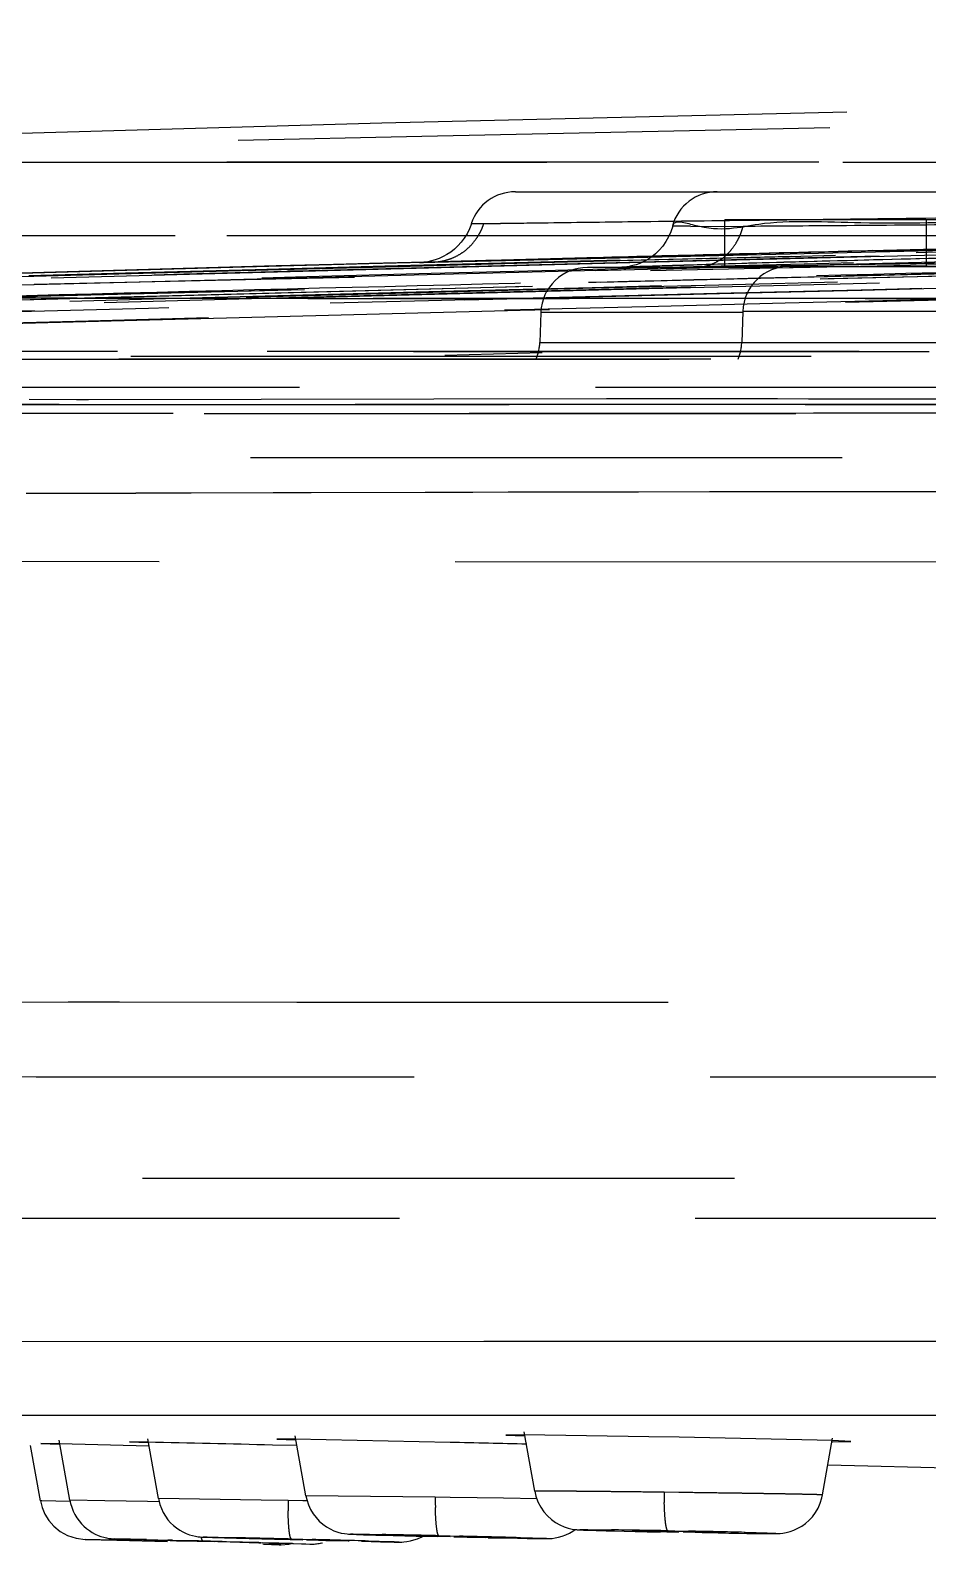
# Model space of a CAD drawing. Header units: millimetres. Extents: x 1236 to 1656, y -100 to 494.
# Drawn here: x 1476.507 to 1478.433, y 344.928 to 348.176 of the extents above; entities that cross this region are included whole.
import ezdxf

# ---------------------------------------------------------------- set-up
doc = ezdxf.new("R2010")
doc.units = ezdxf.units.MM
doc.header["$LTSCALE"] = 0.1
doc.linetypes.add('HIDDENX2', pattern=[19.05, 12.7, -6.35])
doc.layers.add('HIDDEN', color=8, linetype='HIDDENX2')

msp = doc.modelspace()

# ---------------------------------------------------------------- linework, layer by layer
at = {"layer": 'HIDDEN'}
for p, q in [((1477.5484, 347.8297), (1481.1853, 347.8297)), ((1480.0971, 347.791), (1477.4547, 347.7609)), ((1480.7363, 347.7697), (1477.9975, 347.7697)), ((1477.9975, 347.6697), (1477.9975, 347.7697)), ((1478.4308, 347.6697), (1478.4308, 347.7697)), ((1477.3438, 347.6778), (1480.1933, 347.7452)), ((1477.4534, 347.7609), (1477.4807, 347.7614)), ((1477.4547, 347.7609), (1477.4534, 347.7609)), ((1477.907, 347.756), (1477.8852, 347.7556)), ((1477.9245, 347.7556), (1477.907, 347.7556)), ((1477.9251, 347.7555), (1478.037, 347.756)), ((1477.0353, 347.6706), (1474.8679, 347.6089)), ((1477.3709, 347.6788), (1477.3412, 347.6779)), ((1478.1156, 347.6673), (1477.703, 347.6673)), ((1477.7835, 347.668), (1477.7848, 347.668)), ((1477.7848, 347.668), (1477.7867, 347.6682)), ((1477.7867, 347.6682), (1477.7907, 347.6684)), ((1477.7907, 347.6684), (1477.7959, 347.6686)), ((1477.7959, 347.6686), (1477.8023, 347.6689)), ((1477.8023, 347.6689), (1477.81, 347.6693)), ((1477.9361, 347.6677), (1477.8031, 347.6664)), ((1477.81, 347.6693), (1477.8189, 347.6696)), ((1477.8189, 347.6696), (1477.8292, 347.67)), ((1477.8292, 347.67), (1477.8451, 347.6706)), ((1477.8451, 347.6706), (1477.8637, 347.6712)), ((1477.8637, 347.6712), (1477.8853, 347.672)), ((1477.8776, 347.667), (1477.9048, 347.6673)), ((1477.8853, 347.672), (1477.9102, 347.6728)), ((1477.9048, 347.6673), (1477.9359, 347.6677)), ((1477.9102, 347.6728), (1477.9384, 347.6736)), ((1477.9384, 347.6736), (1477.9703, 347.6746)), ((1477.9703, 347.6746), (1478.0058, 347.6756)), ((1478.0058, 347.6756), (1478.0453, 347.6768)), ((1478.0453, 347.6768), (1478.0665, 347.6774)), ((1478.1242, 347.679), (1478.1752, 347.6804)), ((1478.1364, 347.6697), (1481.0307, 347.6697)), ((1478.1752, 347.6804), (1478.2164, 347.6815)), ((1478.2164, 347.6815), (1478.2603, 347.6826)), ((1478.2603, 347.6826), (1478.3068, 347.6838)), ((1478.3068, 347.6838), (1478.356, 347.6851)), ((1478.356, 347.6851), (1478.4079, 347.6864)), ((1478.4079, 347.6864), (1478.444, 347.6873)), ((1477.8027, 347.6664), (1477.8168, 347.6665)), ((1477.8168, 347.6665), (1477.8338, 347.6666)), ((1477.8338, 347.6666), (1477.854, 347.6668)), ((1477.854, 347.6668), (1477.8776, 347.667)), ((1476.5153, 347.6304), (1475.5374, 347.605)), ((1475.5376, 347.605), (1476.5155, 347.6305)), ((1477.6031, 347.5708), (1477.6008, 347.5062)), ((1478.0364, 347.5708), (1477.6031, 347.5708)), ((1478.0365, 347.5732), (1478.0341, 347.5062)), ((1481.1306, 347.5732), (1478.0365, 347.5732)), ((1477.6008, 347.5062), (1480.4274, 347.5062)), ((1474.818, 347.4773), (1489.0818, 347.4773)), ((1474.8251, 347.4772), (1492.3882, 347.4772)), ((1475.0081, 347.4772), (1491.3229, 347.4772)), ((1477.6061, 347.4844), (1477.3972, 347.4788)), ((1474.5826, 347.4708), (1476.6082, 347.4708)), ((1512.2577, 347.4708), (1474.6207, 347.4708)), ((1476.6082, 347.4708), (1505.5604, 347.4708)), ((1492.325, 347.4097), (1474.8136, 347.4097)), ((1476.5049, 347.3846), (1476.6063, 347.3843)), ((1476.6063, 347.3843), (1476.6128, 347.3843)), ((1476.6128, 347.3843), (1476.6322, 347.3842)), ((1476.6322, 347.3842), (1477.7441, 347.3865)), ((1477.7441, 347.3865), (1477.8434, 347.3864)), ((1477.8434, 347.3864), (1477.8725, 347.3864)), ((1477.8725, 347.3864), (1477.9293, 347.3863)), ((1477.9293, 347.3863), (1478.0407, 347.3862)), ((1478.0407, 347.3862), (1478.1106, 347.3861)), ((1478.1106, 347.3861), (1478.1773, 347.3859)), ((1474.9752, 347.3544), (1484.434, 347.3544)), ((1478.4747, 347.3734), (1475.4113, 347.3734)), ((1476.265, 347.3734), (1480.2381, 347.3734)), ((1475.0748, 347.2597), (1484.4411, 347.2597)), ((1476.7429, 347.1833), (1476.7337, 347.1833)), ((1476.814, 347.1833), (1476.7429, 347.1833)), ((1476.8528, 347.1834), (1476.814, 347.1833)), ((1477.0289, 347.1837), (1476.8528, 347.1834)), ((1477.11, 347.1839), (1477.0289, 347.1837)), ((1477.3548, 347.1846), (1477.11, 347.1839)), ((1477.3861, 347.1847), (1477.3548, 347.1846)), ((1477.4571, 347.1849), (1477.3861, 347.1847)), ((1477.5329, 347.1851), (1477.4571, 347.1849)), ((1477.8125, 347.1856), (1477.5329, 347.1851)), ((1477.9646, 347.1858), (1477.8125, 347.1856)), ((1477.9811, 347.1858), (1477.9646, 347.1858)), ((1478.2529, 347.1861), (1477.9811, 347.1858)), ((1478.3215, 347.1861), (1478.2529, 347.1861)), ((1478.5511, 347.1862), (1478.3215, 347.1861)), ((1478.6893, 347.0356), (1474.3226, 347.0373)), ((1476.5885, 346.0914), (1475.9832, 346.0912)), ((1476.6386, 346.0914), (1476.5885, 346.0914)), ((1476.699, 346.0914), (1476.6386, 346.0914)), ((1477.0796, 346.0913), (1476.699, 346.0914)), ((1477.1219, 346.0913), (1477.0796, 346.0913)), ((1477.2031, 346.0913), (1477.1219, 346.0913)), ((1491.2116, 346.0913), (1477.2031, 346.0913)), ((1479.9233, 345.7137), (1474.3325, 345.7137)), ((1474.1245, 345.6287), (1512.7541, 345.6287)), ((1477.4804, 345.364), (1474.8573, 345.3624)), ((1477.5202, 345.364), (1477.4804, 345.364)), ((1477.7955, 345.364), (1477.5202, 345.364)), ((1477.8902, 345.364), (1477.7955, 345.364)), ((1477.899, 345.364), (1477.8902, 345.364)), ((1477.995, 345.364), (1477.899, 345.364)), ((1478.2607, 345.364), (1477.995, 345.364)), ((1478.3017, 345.364), (1478.2607, 345.364)), ((1479.0656, 345.364), (1478.3017, 345.364)), ((1476.4019, 345.2058), (1476.6139, 345.2059)), ((1476.6139, 345.2059), (1476.8539, 345.206)), ((1476.8539, 345.206), (1477.034, 345.206)), ((1477.034, 345.206), (1477.091, 345.206)), ((1477.091, 345.206), (1477.1136, 345.2061)), ((1477.1136, 345.2061), (1477.3814, 345.2061)), ((1477.3814, 345.2061), (1477.4074, 345.2061)), ((1477.4074, 345.2061), (1477.6639, 345.2061)), ((1477.6639, 345.2061), (1477.7747, 345.2061)), ((1477.7747, 345.2061), (1477.8979, 345.2061)), ((1477.8979, 345.2061), (1477.9695, 345.2061)), ((1477.9695, 345.2061), (1478.2677, 345.2061)), ((1478.2677, 345.2061), (1478.2899, 345.2061)), ((1478.2899, 345.2061), (1479.1096, 345.2061)), ((1477.5898, 345.0428), (1477.5674, 345.1702)), ((1476.529, 345.0222), (1476.5081, 345.1412)), ((1476.5699, 345.1443), (1476.5303, 345.1451)), ((1476.5303, 345.1451), (1476.5701, 345.1438)), ((1476.5924, 345.0234), (1476.5697, 345.1521)), ((1476.7621, 345.1395), (1476.5699, 345.1443)), ((1476.7597, 345.1481), (1476.7202, 345.1486)), ((1476.7202, 345.1486), (1476.7601, 345.1471)), ((1476.7823, 345.0271), (1476.7596, 345.1555)), ((1477.0796, 345.1407), (1477.0271, 345.1419)), ((1477.076, 345.1543), (1477.0366, 345.1544)), ((1477.0366, 345.1544), (1477.0767, 345.1528)), ((1477.0985, 345.0334), (1477.076, 345.1614)), ((1477.4082, 345.1477), (1477.076, 345.1543)), ((1477.5674, 345.1636), (1477.528, 345.1633)), ((1477.528, 345.1633), (1477.5683, 345.1615)), ((1477.835, 345.1599), (1477.5674, 345.1636)), ((1477.8995, 345.1588), (1477.835, 345.1599)), ((1478.2287, 345.1514), (1477.8995, 345.1588)), ((1478.2075, 345.0351), (1478.2289, 345.1565)), ((1478.2683, 345.1495), (1478.2287, 345.1514)), ((1478.2287, 345.1491), (1478.2683, 345.1495)), ((1478.2189, 345.0996), (1479.1741, 345.0765)), ((1477.8993, 345.0403), (1477.8676, 345.0407)), ((1476.5324, 345.0222), (1476.5291, 345.0222)), ((1476.592, 345.021), (1476.5324, 345.0222)), ((1476.6675, 345.0223), (1476.5924, 345.0234)), ((1476.7589, 345.0207), (1476.6675, 345.0223)), ((1476.7835, 345.0203), (1476.7589, 345.0207)), ((1477.003, 345.0239), (1476.7823, 345.0271)), ((1477.0605, 345.023), (1477.003, 345.0239)), ((1477.092, 345.0225), (1477.0605, 345.023)), ((1477.1014, 345.0223), (1477.092, 345.0225)), ((1477.3766, 345.0301), (1477.0986, 345.0334)), ((1477.4082, 345.0297), (1477.3766, 345.0301)), ((1477.4665, 345.0287), (1477.4082, 345.0297)), ((1477.5227, 345.0278), (1477.4665, 345.0287)), ((1477.5952, 345.0266), (1477.5227, 345.0278)), ((1476.5714, 344.9568), (1476.5873, 344.948)), ((1476.5873, 344.948), (1476.6055, 344.942)), ((1476.6055, 344.942), (1476.6248, 344.9396)), ((1476.6249, 344.9396), (1476.6933, 344.9378)), ((1476.6901, 344.9378), (1476.6249, 344.9396)), ((1476.7565, 344.9393), (1476.6883, 344.9408)), ((1476.6888, 344.9408), (1476.692, 344.9406)), ((1476.692, 344.9406), (1476.722, 344.9397)), ((1476.722, 344.9397), (1476.7372, 344.9393)), ((1476.7372, 344.9393), (1476.7506, 344.9389)), ((1476.7565, 344.9393), (1476.8781, 344.9361)), ((1476.8854, 344.9441), (1476.8985, 344.9437)), ((1476.8985, 344.9437), (1476.9497, 344.9422)), ((1476.9497, 344.9422), (1477.0313, 344.94)), ((1476.9943, 344.9417), (1476.992, 344.9417)), ((1476.992, 344.9417), (1477.0657, 344.9395)), ((1477.058, 344.9403), (1476.9943, 344.9417)), ((1477.0313, 344.94), (1477.0648, 344.9392)), ((1477.084, 344.9397), (1477.058, 344.9403)), ((1477.0657, 344.9395), (1477.092, 344.9389)), ((1477.0681, 344.9404), (1477.1123, 344.9393)), ((1477.092, 344.9395), (1477.084, 344.9397)), ((1477.1093, 344.939), (1477.092, 344.9395)), ((1477.1997, 344.9505), (1477.2077, 344.9502)), ((1477.2077, 344.9502), (1477.2224, 344.9497)), ((1477.2224, 344.9497), (1477.2486, 344.949)), ((1477.2486, 344.949), (1477.2861, 344.948)), ((1477.2861, 344.948), (1477.3353, 344.9468)), ((1477.3104, 344.9483), (1477.3082, 344.9483)), ((1477.3082, 344.9483), (1477.3819, 344.9462)), ((1477.3739, 344.9472), (1477.3104, 344.9483)), ((1477.3353, 344.9468), (1477.3815, 344.9457)), ((1477.3998, 344.9467), (1477.3739, 344.9472)), ((1477.3819, 344.9462), (1477.4082, 344.9456)), ((1477.3844, 344.9475), (1477.4287, 344.9465)), ((1477.4081, 344.9465), (1477.3998, 344.9467)), ((1477.426, 344.9461), (1477.4081, 344.9465)), ((1477.4165, 344.9454), (1477.4424, 344.9449)), ((1477.5082, 344.9438), (1477.426, 344.9461)), ((1477.4835, 344.9441), (1477.5059, 344.9438)), ((1477.4898, 344.9433), (1477.5194, 344.9428)), ((1477.5059, 344.9438), (1477.5082, 344.9438)), ((1477.5194, 344.9428), (1477.5531, 344.9421)), ((1477.5531, 344.9421), (1477.5737, 344.9418)), ((1477.5737, 344.9418), (1477.59, 344.9415)), ((1477.59, 344.9415), (1477.6023, 344.9414)), ((1477.6023, 344.9414), (1477.6085, 344.9413)), ((1477.6085, 344.9413), (1477.6133, 344.9413)), ((1477.7018, 344.9594), (1477.711, 344.9591)), ((1477.711, 344.9591), (1477.7221, 344.9588)), ((1477.7221, 344.9588), (1477.7433, 344.9582)), ((1477.7433, 344.9582), (1477.761, 344.9578)), ((1477.761, 344.9578), (1477.7817, 344.9573)), ((1477.7817, 344.9573), (1477.8052, 344.9568)), ((1477.8015, 344.9582), (1477.7993, 344.9581)), ((1477.7993, 344.9581), (1477.8734, 344.9561)), ((1477.8648, 344.9575), (1477.8015, 344.9582)), ((1477.8052, 344.9568), (1477.8314, 344.9562)), ((1477.8314, 344.9562), (1477.8599, 344.9556)), ((1477.8906, 344.9571), (1477.8648, 344.9575)), ((1477.8734, 344.9561), (1477.8994, 344.9556)), ((1477.8759, 344.9581), (1477.9201, 344.9573)), ((1477.8993, 344.9569), (1477.8906, 344.9571)), ((1477.918, 344.9566), (1477.8993, 344.9569)), ((1477.9081, 344.9555), (1477.9339, 344.955)), ((1477.9993, 344.9544), (1477.918, 344.9566)), ((1477.9748, 344.9545), (1477.9971, 344.9543)), ((1477.9834, 344.9534), (1478.0061, 344.9531)), ((1477.9851, 344.9534), (1478.0073, 344.9531)), ((1477.9971, 344.9543), (1477.9993, 344.9544)), ((1478.0061, 344.9531), (1478.0267, 344.9528)), ((1478.0073, 344.9531), (1478.0275, 344.9528)), ((1478.0267, 344.9528), (1478.0448, 344.9525)), ((1478.0275, 344.9528), (1478.0455, 344.9525)), ((1478.0448, 344.9525), (1478.0605, 344.9524)), ((1478.0455, 344.9525), (1478.0674, 344.9523)), ((1478.0613, 344.9524), (1478.0746, 344.9522)), ((1478.0746, 344.9522), (1478.0857, 344.9522)), ((1478.0857, 344.9522), (1478.0947, 344.9521)), ((1478.0947, 344.9521), (1478.1016, 344.9521)), ((1476.7253, 344.9369), (1476.6901, 344.9378)), ((1476.6933, 344.9378), (1476.8021, 344.9348)), ((1476.7506, 344.9389), (1476.7606, 344.9386)), ((1476.7606, 344.9386), (1476.7713, 344.9383)), ((1476.7713, 344.9383), (1476.7828, 344.938)), ((1476.7828, 344.938), (1476.795, 344.9377)), ((1476.795, 344.9377), (1476.8079, 344.9373)), ((1476.8045, 344.9378), (1476.8022, 344.9378)), ((1476.8022, 344.9378), (1476.8758, 344.9357)), ((1476.8079, 344.9373), (1476.8215, 344.9369)), ((1476.8683, 344.9362), (1476.8129, 344.9376)), ((1476.8943, 344.9355), (1476.8683, 344.9362)), ((1476.8758, 344.9357), (1476.9022, 344.935)), ((1476.8781, 344.9361), (1476.9224, 344.9349)), ((1476.9021, 344.9353), (1476.8943, 344.9355)), ((1476.9191, 344.9349), (1476.9021, 344.9353)), ((1476.91, 344.9348), (1476.936, 344.9341)), ((1476.9285, 344.9346), (1476.9191, 344.9349)), ((1476.9224, 344.9349), (1477.0435, 344.9316)), ((1476.9979, 344.9327), (1476.9285, 344.9346)), ((1476.936, 344.9341), (1476.9773, 344.9331)), ((1476.9773, 344.9331), (1476.9915, 344.9327)), ((1477.0022, 344.9325), (1476.9979, 344.9327)), ((1476.9999, 344.9325), (1477.0022, 344.9325)), ((1477.0409, 344.9312), (1477.0052, 344.9321)), ((1477.0276, 344.9287), (1477.0065, 344.9293)), ((1477.0085, 344.9292), (1477.0416, 344.9283)), ((1477.023, 344.9316), (1477.0704, 344.9305)), ((1477.0408, 344.9284), (1477.0276, 344.9287)), ((1477.0454, 344.9282), (1477.0408, 344.9284)), ((1477.0698, 344.9305), (1477.0409, 344.9312)), ((1477.0416, 344.9283), (1477.0454, 344.9282)), ((1477.0435, 344.9316), (1477.0719, 344.9308)), ((1477.0698, 344.9305), (1477.1088, 344.9297)), ((1477.0704, 344.9305), (1477.0985, 344.9298)), ((1477.0985, 344.9298), (1477.1073, 344.9297)), ((1477.1001, 344.9387), (1477.126, 344.938)), ((1477.1073, 344.9297), (1477.1094, 344.9296)), ((1477.192, 344.9367), (1477.1093, 344.939)), ((1477.1672, 344.9371), (1477.1897, 344.9367)), ((1477.1897, 344.9367), (1477.192, 344.9367)), ((1477.2181, 344.9355), (1477.2587, 344.9346)), ((1477.26, 344.9346), (1477.231, 344.9352)), ((1477.2587, 344.9346), (1477.2736, 344.9343)), ((1477.2736, 344.9343), (1477.288, 344.934)), ((1477.288, 344.934), (1477.2953, 344.9339)), ((1477.2953, 344.9339), (1477.2988, 344.9339))]:
    msp.add_line(p, q, dxfattribs=at)
for points in [[(1489.3348, 348.1759), (1486.229, 348.1474), (1483.1606, 348.1037), (1480.1641, 348.0463), (1477.2615, 347.9767)], [(1477.2615, 347.9767), (1474.4416, 347.896), (1474.4396, 347.8959), (1474.4369, 347.8958), (1474.4336, 347.8956), (1474.4298, 347.8954), (1474.4256, 347.895), (1474.4213, 347.8945), (1474.4167, 347.8939), (1474.412, 347.8932), (1474.4071, 347.8924), (1474.4021, 347.8914), (1474.397, 347.8903)], [(1488.9905, 347.8735), (1486.6445, 347.852), (1484.296, 347.8214), (1481.9449, 347.7819), (1479.5913, 347.7332), (1477.2352, 347.6756), (1474.8767, 347.6089)], [(1489.018, 347.8736), (1486.6694, 347.8521), (1484.3178, 347.8216), (1481.9631, 347.782), (1479.6054, 347.7334), (1477.2447, 347.6756), (1474.881, 347.6088)], [(1489.3098, 347.8746), (1487.0823, 347.8542), (1484.7958, 347.8245), (1482.4505, 347.7852), (1480.0464, 347.7362), (1477.5834, 347.6771), (1475.0617, 347.6078)], [(1489.4711, 347.8751), (1487.3496, 347.8556), (1485.1238, 347.8268), (1482.7938, 347.7879), (1480.3597, 347.7385), (1477.8215, 347.6783), (1475.1791, 347.6071)], [(1490.4028, 347.8776), (1488.34, 347.8564), (1486.1683, 347.8237), (1483.8878, 347.7802), (1481.4985, 347.7273), (1479.0003, 347.667), (1476.3933, 347.602)], [(1489.8829, 347.8763), (1487.901, 347.8575), (1485.8207, 347.8296), (1483.642, 347.7925), (1481.3648, 347.7464), (1478.9893, 347.6921), (1476.5153, 347.6304)], [(1488.9846, 347.8735), (1486.4465, 347.8498), (1483.9825, 347.8169), (1481.5926, 347.7754), (1479.2769, 347.7264), (1477.0353, 347.6706)], [(1477.4539, 347.7608), (1477.4497, 347.7499), (1477.4446, 347.7397), (1477.4388, 347.7303), (1477.4323, 347.7217), (1477.4252, 347.7138), (1477.4177, 347.7067), (1477.4098, 347.7004), (1477.4016, 347.695), (1477.3932, 347.6905), (1477.3846, 347.6867), (1477.3762, 347.6836), (1477.3685, 347.6814), (1477.3606, 347.6797), (1477.3519, 347.6785), (1477.3427, 347.6778)], [(1477.8861, 347.7558), (1477.8821, 347.744), (1477.8771, 347.733), (1477.8712, 347.7227), (1477.8645, 347.7132), (1477.8571, 347.7046), (1477.8492, 347.6968), (1477.8409, 347.6902), (1477.8324, 347.6845), (1477.8239, 347.6799), (1477.8155, 347.6761), (1477.8077, 347.6733), (1477.8007, 347.6712), (1477.7949, 347.6698), (1477.7907, 347.669), (1477.7876, 347.6685), (1477.7856, 347.6682), (1477.7843, 347.6681), (1477.7835, 347.668), (1477.7831, 347.6679), (1477.783, 347.6679), (1477.7831, 347.6679), (1477.7835, 347.668)], [(1477.3723, 347.6788), (1477.4017, 347.6797), (1477.4414, 347.6808), (1477.4914, 347.6822), (1477.5512, 347.6838), (1477.6204, 347.6856), (1477.6986, 347.6877), (1477.7853, 347.69), (1477.8798, 347.6924), (1477.9813, 347.695), (1478.0889, 347.6977), (1478.2015, 347.7005), (1478.3178, 347.7034), (1478.4367, 347.7063)], [(1477.3427, 347.6778), (1477.3444, 347.6779), (1477.3472, 347.678), (1477.3511, 347.6782)], [(1477.3511, 347.6782), (1477.3634, 347.6786), (1477.3723, 347.6788)], [(1478.0665, 347.6774), (1478.1121, 347.6787), (1478.1242, 347.679)], [(1477.5899, 345.0429), (1477.5924, 345.0322), (1477.5969, 345.0199), (1477.6027, 345.0087), (1477.6096, 344.9986), (1477.6173, 344.9899), (1477.6256, 344.9824), (1477.6344, 344.976), (1477.6435, 344.9709), (1477.6528, 344.9667), (1477.6617, 344.9638), (1477.6699, 344.9619), (1477.6766, 344.9609), (1477.6807, 344.9604), (1477.6837, 344.9602), (1477.6862, 344.9601), (1477.6886, 344.9599), (1477.6913, 344.9598), (1477.6944, 344.9597), (1477.7018, 344.9594)], [(1476.5291, 345.0225), (1476.5326, 345.0082), (1476.5386, 344.994), (1476.547, 344.9804), (1476.558, 344.9678), (1476.5714, 344.9568)], [(1476.5924, 345.0234), (1476.5938, 345.0168), (1476.5963, 345.0084), (1476.5994, 345.0005), (1476.6031, 344.9929), (1476.6073, 344.9859), (1476.6121, 344.9793), (1476.6171, 344.9733), (1476.6226, 344.9678), (1476.6283, 344.9628), (1476.6343, 344.9584), (1476.6404, 344.9545), (1476.6465, 344.9512), (1476.6527, 344.9483), (1476.6589, 344.946), (1476.6649, 344.9442), (1476.6708, 344.9428), (1476.6762, 344.9419), (1476.6809, 344.9413), (1476.6844, 344.941), (1476.6861, 344.9409), (1476.6871, 344.9408), (1476.6888, 344.9408)], [(1476.7823, 345.0271), (1476.7829, 345.0244), (1476.7853, 345.0147), (1476.7887, 345.0056), (1476.7927, 344.9972), (1476.7975, 344.9892), (1476.8028, 344.9819), (1476.8086, 344.9753), (1476.8148, 344.9694), (1476.8213, 344.9641), (1476.828, 344.9595), (1476.835, 344.9556), (1476.8419, 344.9523), (1476.8489, 344.9497), (1476.8556, 344.9477), (1476.8621, 344.9462), (1476.8677, 344.9453), (1476.8717, 344.9449), (1476.8746, 344.9446), (1476.8763, 344.9445), (1476.8775, 344.9445), (1476.8788, 344.9444), (1476.8801, 344.9443), (1476.8854, 344.9441)], [(1477.0986, 345.0334), (1477.1005, 345.025), (1477.1041, 345.0141), (1477.1087, 345.0039), (1477.1143, 344.9946), (1477.1207, 344.9863), (1477.1276, 344.9788), (1477.1351, 344.9723), (1477.1429, 344.9668), (1477.1509, 344.9621), (1477.159, 344.9583), (1477.1672, 344.9554), (1477.1748, 344.9533), (1477.1816, 344.952), (1477.1871, 344.9513), (1477.1902, 344.951), (1477.1924, 344.9508), (1477.1942, 344.9507), (1477.1958, 344.9507), (1477.1997, 344.9505)], [(1478.1016, 344.9521), (1478.1046, 344.9522), (1478.1072, 344.9522), (1478.1098, 344.9523), (1478.1127, 344.9524), (1478.1166, 344.9526), (1478.1226, 344.9533), (1478.1298, 344.9546), (1478.1378, 344.9566), (1478.1462, 344.9596), (1478.1547, 344.9635), (1478.1631, 344.9683), (1478.1711, 344.974), (1478.1787, 344.9807), (1478.1857, 344.9883), (1478.1922, 344.997), (1478.1979, 345.0067), (1478.2026, 345.0174), (1478.2062, 345.0289), (1478.2074, 345.035)], [(1477.2988, 344.9339), (1477.3002, 344.9339), (1477.3021, 344.9339), (1477.305, 344.934), (1477.3093, 344.9343), (1477.3157, 344.935), (1477.3232, 344.9364), (1477.3308, 344.9384), (1477.3386, 344.9411), (1477.3461, 344.9445), (1477.3518, 344.9477)], [(1477.6133, 344.9413), (1477.6153, 344.9413), (1477.6174, 344.9413), (1477.6195, 344.9414), (1477.6226, 344.9415), (1477.6276, 344.9419), (1477.634, 344.9427), (1477.6409, 344.9441), (1477.6485, 344.9463), (1477.6563, 344.9492), (1477.6642, 344.9529), (1477.6718, 344.9573), (1477.6768, 344.9609)], [(1477.6768, 344.9609), (1477.6797, 344.9605), (1477.6811, 344.9604)], [(1476.8215, 344.9369), (1476.8285, 344.9368), (1476.8429, 344.9364)], [(1476.8429, 344.9364), (1476.8504, 344.9362), (1476.8656, 344.9358)], [(1476.8656, 344.9358), (1476.8733, 344.9355), (1476.8747, 344.9355)], [(1477.0455, 344.9282), (1477.0624, 344.9292), (1477.0681, 344.9305)], [(1477.1094, 344.9296), (1477.1106, 344.9296), (1477.1125, 344.9296), (1477.1152, 344.9297), (1477.1195, 344.9299), (1477.1245, 344.9305), (1477.1295, 344.9313), (1477.1348, 344.9324)], [(1477.1147, 344.9297), (1477.1164, 344.9297), (1477.1213, 344.9301), (1477.127, 344.9308), (1477.1328, 344.9319)]]:
    msp.add_lwpolyline(points, dxfattribs=at)
for centre, radius, start, end in [((1477.5484, 347.7297), 0.1, 90, 161.7903), ((1477.9817, 347.7297), 0.1, 90, 164.7683), ((1493.5072, -269.617), 617.449, 90.4170255, 91.7289886), ((1493.4915, -268.3383), 616.1704, 90.4180088, 91.7305396), ((1493.4387, -383.0267), 730.8532, 90.6755085, 91.3268243), ((1477.703, 347.5673), 0.1, 90, 178), ((1478.1364, 347.5697), 0.1, 90, 178), ((1477.5009, 347.5097), 0.1, 336.8962, 358), ((1477.9342, 347.5097), 0.1, 336.8959, 358), ((1476.7497, 425.5406), 78.3574, 269.816426, 269.988306), ((1475.3857, 279.1379), 66.0244, 88.575482, 88.807561), ((1475.6921, 267.3907), 77.7759, 88.614532, 88.735716), ((1478.7382, 345.0402), 0.8706, 179.9653, 181.4257), ((1477.9488, 345.0162), 0.8883, 179.5593, 180.9932), ((1478.2574, 345.0259), 0.8809, 179.7278, 181.1729), ((1475.9055, 298.2285), 46.7263, 88.57433, 88.72349), ((1475.6834, 288.4735), 56.4839, 88.42741, 88.55034), ((1476.6671, 312.6789), 32.2766, 88.72652, 88.94238), ((1476.5359, 305.8505), 39.1062, 88.51426, 88.69189), ((1477.7216, 358.3541), 13.4122, 268.80717, 268.9827), ((1477.4729, 323.1579), 21.8039, 88.94112, 89.26048), ((1477.4067, 318.4593), 26.503, 88.6278, 88.89004), ((1478.0817, 353.974), 9.0202, 269.06142, 269.3215), ((1476.7489, 342.2302), 2.7082, 88.6474, 88.8252), ((1477.0554, 347.6401), 2.7081, 268.6474, 268.8252), ((1477.5918, 364.4093), 19.4769, 268.62973, 268.75091)]:
    msp.add_arc(centre, radius, start, end, dxfattribs=at)
for points, knots in [([(1475.0491, 347.8948), (1478.1135, 347.9716), (1484.2434, 348.0868), (1493.4397, 348.1443), (1502.6359, 348.0868), (1508.7658, 347.9716), (1511.8302, 347.8948)], [0, 0, 0, 0, 0.25, 0.5, 0.75, 1, 1, 1, 1]), ([(1474.4411, 347.896), (1474.4416, 347.896), (1474.4435, 347.896), (1474.448, 347.896), (1474.4554, 347.896), (1474.4712, 347.8959), (1474.4983, 347.8959), (1474.5615, 347.8958), (1474.6699, 347.8955), (1474.7978, 347.8953), (1474.9236, 347.8951), (1475.0367, 347.8949), (1475.1686, 347.8946), (1475.331, 347.8944), (1475.541, 347.8941), (1475.7546, 347.8939), (1475.9644, 347.8938), (1476.157, 347.8936), (1476.3767, 347.8935), (1476.7301, 347.8934), (1477.2521, 347.8933), (1477.9697, 347.8932), (1478.8021, 347.8932), (1479.7351, 347.8933), (1480.7491, 347.8935), (1482.207, 347.8937), (1483.713, 347.8939), (1485.2543, 347.8942), (1486.4367, 347.8943), (1487.6284, 347.8944), (1488.8273, 347.8943), (1490.0325, 347.8939), (1491.2041, 347.8933), (1492.3402, 347.8926), (1493.0727, 347.8923), (1493.4391, 347.8922)], [0, 0, 0, 0, 0.000078, 0.000312, 0.000702, 0.001247, 0.002806, 0.004989, 0.011227, 0.019924, 0.025187, 0.031083, 0.037783, 0.046023, 0.056721, 0.070956, 0.07975, 0.089844, 0.10137, 0.114443, 0.145647, 0.183798, 0.227763, 0.277088, 0.331133, 0.387887, 0.507311, 0.568943, 0.631279, 0.694023, 0.75713, 0.820596, 0.884336, 0.942135, 1, 1, 1, 1]), ([(1493.4393, 347.893), (1493.3196, 347.893), (1493.0806, 347.893), (1492.7213, 347.8932), (1492.3615, 347.8934), (1492.0039, 347.8935), (1491.6516, 347.8937), (1491.3032, 347.8938), (1490.9503, 347.894), (1490.5816, 347.8941), (1490.1856, 347.8942), (1489.7506, 347.8943), (1489.2661, 347.8943), (1488.7222, 347.8944), (1488.1101, 347.8944), (1487.4221, 347.8943), (1486.6521, 347.8943), (1485.7913, 347.8942), (1484.8302, 347.8941), (1483.7798, 347.8939), (1482.7032, 347.8938), (1481.6826, 347.8936), (1480.7761, 347.8934), (1479.9844, 347.8933), (1479.2844, 347.8932), (1478.6568, 347.8932), (1478.092, 347.8932), (1477.5846, 347.8933), (1477.1285, 347.8933), (1476.7163, 347.8934), (1476.3421, 347.8936), (1476.0051, 347.8937), (1475.7084, 347.8939), (1475.4541, 347.8942), (1475.2394, 347.8945), (1475.1087, 347.8947), (1475.0491, 347.8948)], [0, 0, 0, 0, 0.019536, 0.038982, 0.058621, 0.078223, 0.09732, 0.11608, 0.135062, 0.154893, 0.176221, 0.199673, 0.22584, 0.25526, 0.288397, 0.325695, 0.367502, 0.413999, 0.466116, 0.524291, 0.585359, 0.641741, 0.690769, 0.733236, 0.770895, 0.804967, 0.835605, 0.86304, 0.887734, 0.910011, 0.930285, 0.948779, 0.964986, 0.978676, 0.99027, 1, 1, 1, 1]), ([(1474.8767, 347.6088), (1476.448, 347.6563), (1479.5876, 347.7392), (1484.2924, 347.8274), (1487.4256, 347.8622), (1488.9905, 347.8735)], [0, 0, 0, 0, 0.334098, 0.667429, 1, 1, 1, 1]), ([(1489.018, 347.8736), (1487.4513, 347.8623), (1484.3135, 347.8275), (1479.601, 347.7393), (1476.4557, 347.6563), (1474.881, 347.6088)], [0, 0, 0, 0, 0.332429, 0.665762, 1, 1, 1, 1]), ([(1489.2018, 347.8742), (1487.5387, 347.8621), (1484.3023, 347.8245), (1479.5828, 347.7321), (1476.5266, 347.6514), (1475.0435, 347.6079)], [0, 0, 0, 0, 0.352331, 0.685663, 1, 1, 1, 1]), ([(1475.0617, 347.6078), (1476.5521, 347.6512), (1479.6254, 347.7321), (1484.3749, 347.8248), (1487.634, 347.8625), (1489.3098, 347.8746)], [0, 0, 0, 0, 0.313872, 0.647204, 1, 1, 1, 1]), ([(1475.1555, 347.6073), (1476.6201, 347.6492), (1479.6604, 347.7292), (1484.3878, 347.8235), (1487.6507, 347.8623), (1489.3377, 347.8747)], [0, 0, 0, 0, 0.309886, 0.643216, 1, 1, 1, 1]), ([(1489.4712, 347.8751), (1487.7687, 347.8628), (1484.478, 347.824), (1479.714, 347.7292), (1476.6527, 347.649), (1475.1792, 347.6071)], [0, 0, 0, 0, 0.357311, 0.690642, 1, 1, 1, 1]), ([(1489.7018, 347.8758), (1487.9691, 347.8628), (1484.6581, 347.8207), (1479.9241, 347.7208), (1476.9228, 347.6429), (1475.4994, 347.6053)], [0, 0, 0, 0, 0.365951, 0.699282, 1, 1, 1, 1]), ([(1476.29, 347.6023), (1476.6625, 347.6116), (1477.408, 347.6303), (1478.5707, 347.6596), (1479.7785, 347.6897), (1481.0762, 347.7214), (1482.4193, 347.7528), (1483.8531, 347.7841), (1485.3326, 347.8133), (1486.9029, 347.8398), (1488.5186, 347.8618), (1489.6259, 347.8727), (1490.1796, 347.8771)], [0, 0, 0, 0, 0.08048, 0.161025, 0.251157, 0.341392, 0.441323, 0.541288, 0.651081, 0.760873, 0.880434, 1, 1, 1, 1]), ([(1490.4029, 347.8776), (1489.8414, 347.8733), (1488.7184, 347.8624), (1487.0811, 347.8402), (1485.4912, 347.8134), (1483.9958, 347.7841), (1482.5482, 347.7526), (1481.195, 347.721), (1479.8893, 347.6893), (1478.6771, 347.6592), (1477.5121, 347.63), (1476.7664, 347.6114), (1476.3937, 347.6021)], [0, 0, 0, 0, 0.120226, 0.240446, 0.350569, 0.460687, 0.560657, 0.660585, 0.75049, 0.840289, 0.920178, 1, 1, 1, 1]), ([(1476.5155, 347.6305), (1477.8657, 347.6654), (1480.7009, 347.7365), (1485.1567, 347.8264), (1488.2626, 347.8644), (1489.883, 347.8763)], [0, 0, 0, 0, 0.303056, 0.636386, 1, 1, 1, 1]), ([(1489.2899, 347.8168), (1487.7067, 347.8045), (1484.5403, 347.7684), (1479.7909, 347.6794), (1476.625, 347.597), (1475.0422, 347.55)], [0, 0, 0, 0, 0.333299, 0.666632, 1, 1, 1, 1]), ([(1475.0661, 347.55), (1476.6385, 347.5961), (1479.7838, 347.6796), (1484.5026, 347.7674), (1487.6489, 347.8049), (1489.2222, 347.8164)], [0, 0, 0, 0, 0.33331, 0.666643, 1, 1, 1, 1]), ([(1475.1558, 347.5492), (1476.7434, 347.5944), (1479.9185, 347.6787), (1484.6818, 347.7663), (1487.8573, 347.8057), (1489.4451, 347.8172)], [0, 0, 0, 0, 0.333376, 0.666709, 1, 1, 1, 1]), ([(1489.3635, 347.8169), (1487.7875, 347.8039), (1484.6356, 347.7669), (1479.9085, 347.6777), (1476.7577, 347.596), (1475.1825, 347.5495)], [0, 0, 0, 0, 0.333361, 0.666693, 1, 1, 1, 1]), ([(1489.8488, 347.8187), (1488.3121, 347.8064), (1485.1814, 347.769), (1480.4, 347.6714), (1477.1553, 347.592), (1475.5044, 347.5475)], [0, 0, 0, 0, 0.321332, 0.654668, 1, 1, 1, 1]), ([(1475.5354, 347.5477), (1477.1693, 347.5922), (1480.3811, 347.6715), (1485.1149, 347.7685), (1488.2148, 347.8059), (1489.7367, 347.8182)], [0, 0, 0, 0, 0.34523, 0.678556, 1, 1, 1, 1]), ([(1490.2224, 347.8194), (1488.7302, 347.806), (1485.6947, 347.7667), (1481.0652, 347.6631), (1477.9278, 347.5867), (1476.3336, 347.5446)], [0, 0, 0, 0, 0.322266, 0.655589, 1, 1, 1, 1]), ([(1476.3522, 347.5444), (1477.9608, 347.5867), (1481.126, 347.6634), (1485.7953, 347.7674), (1488.8563, 347.8066), (1490.3606, 347.8199)], [0, 0, 0, 0, 0.344551, 0.677897, 1, 1, 1, 1]), ([(1477.4807, 347.7614), (1477.5187, 347.762), (1477.6217, 347.7634), (1477.8122, 347.7659), (1478.0691, 347.769), (1478.3749, 347.7727), (1478.7088, 347.7766), (1479.0481, 347.7804), (1479.3699, 347.7839), (1479.6522, 347.7869), (1479.876, 347.7892), (1480.0259, 347.7906), (1480.0995, 347.7913), (1480.122, 347.7914)], [0, 0, 0, 0, 0.043125, 0.116952, 0.216462, 0.334909, 0.464253, 0.595705, 0.720339, 0.829695, 0.916375, 0.974511, 1, 1, 1, 1]), ([(1480.4118, 347.7828), (1480.3434, 347.7824), (1480.1838, 347.7814), (1479.9163, 347.7793), (1479.6003, 347.7766), (1479.2577, 347.7736), (1478.9134, 347.7694), (1478.5887, 347.7681), (1478.316, 347.7579), (1478.0879, 347.7723), (1477.9791, 347.7379), (1477.8894, 347.7712), (1477.8852, 347.756)], [0, 0, 0, 0, 0.081113, 0.189518, 0.317611, 0.456407, 0.596153, 0.727021, 0.839804, 0.926576, 0.981255, 1, 1, 1, 1]), ([(1478.037, 347.756), (1478.1054, 347.7564), (1478.2651, 347.7576), (1478.5329, 347.7598), (1478.8493, 347.7628), (1479.1925, 347.7659), (1479.5365, 347.7701), (1479.8636, 347.7715), (1480.1304, 347.7808), (1480.3734, 347.7682), (1480.4539, 347.7985), (1480.5729, 347.7695), (1480.5646, 347.7827)], [0, 0, 0, 0, 0.081098, 0.189576, 0.317787, 0.456709, 0.596561, 0.727493, 0.840281, 0.926988, 0.981514, 1, 1, 1, 1]), ([(1484.4385, 347.736), (1484.2974, 347.736), (1483.3906, 347.7358), (1482.1186, 347.7356), (1480.6388, 347.7355), (1479.3205, 347.7352), (1478.1205, 347.7351), (1477.0672, 347.7352), (1476.5336, 347.7353), (1476.1728, 347.7355), (1475.9491, 347.7356), (1475.7535, 347.7357), (1475.541, 347.7359), (1475.3252, 347.7361), (1475.1135, 347.7363), (1474.9504, 347.7366), (1474.8182, 347.7369), (1474.7051, 347.7371), (1474.5794, 347.7373), (1474.4516, 347.7376), (1474.3432, 347.7378), (1474.28, 347.7379), (1474.2529, 347.738), (1474.2371, 347.738), (1474.2297, 347.738), (1474.2252, 347.738), (1474.2233, 347.738), (1474.2228, 347.738)], [0, 0, 0, 0, 0.041433, 0.266299, 0.373546, 0.475987, 0.653428, 0.725969, 0.785302, 0.810109, 0.831931, 0.850995, 0.867566, 0.894325, 0.914364, 0.929748, 0.942222, 0.953184, 0.962963, 0.979128, 0.990725, 0.994785, 0.997682, 0.998696, 0.99942, 0.999854, 1, 1, 1, 1]), ([(1493.4395, 347.7351), (1493.0705, 347.7352), (1492.3324, 347.7355), (1491.1877, 347.7362), (1490.0071, 347.7365), (1488.7925, 347.7365), (1487.5834, 347.7365), (1486.3805, 347.7363), (1485.1863, 347.7362), (1483.6299, 347.7359), (1482.1074, 347.7357), (1480.6304, 347.7355), (1479.5979, 347.7353), (1478.6459, 347.7352), (1477.9139, 347.7352), (1477.3827, 347.7352), (1476.9341, 347.7353), (1476.4556, 347.7354), (1475.9739, 347.7356), (1475.6025, 347.7359), (1475.3208, 347.7361), (1475.1078, 347.7364), (1474.9437, 347.7367), (1474.8107, 347.7369), (1474.697, 347.7372), (1474.5965, 347.7374), (1474.5079, 347.7376), (1474.4314, 347.7377), (1474.367, 347.7378), (1474.3215, 347.7379), (1474.2915, 347.738), (1474.2739, 347.738), (1474.2591, 347.7381), (1474.247, 347.7381), (1474.2385, 347.7381), (1474.233, 347.7381), (1474.2298, 347.7381), (1474.2273, 347.7381), (1474.2253, 347.7381), (1474.224, 347.7381), (1474.2232, 347.7381), (1474.223, 347.7381)], [0, 0, 0, 0, 0.057607, 0.115228, 0.178703, 0.241924, 0.304839, 0.367458, 0.429728, 0.491263, 0.61044, 0.667409, 0.721845, 0.771629, 0.816039, 0.836117, 0.854566, 0.886075, 0.910809, 0.929771, 0.94406, 0.954784, 0.963015, 0.969685, 0.975546, 0.98077, 0.985379, 0.989366, 0.992719, 0.995425, 0.996484, 0.997396, 0.998166, 0.998796, 0.999291, 0.999489, 0.999655, 0.999788, 0.99989, 0.99996, 1, 1, 1, 1]), ([(1477.3709, 347.6788), (1477.3737, 347.6789), (1477.3795, 347.6792), (1477.3882, 347.6804), (1477.3969, 347.6822), (1477.4086, 347.6856), (1477.4228, 347.6916), (1477.4387, 347.7014), (1477.4528, 347.7139), (1477.4628, 347.7261), (1477.4696, 347.7366), (1477.474, 347.7447), (1477.4778, 347.753), (1477.4798, 347.7586), (1477.4807, 347.7614)], [0, 0, 0, 0, 0.058432, 0.118225, 0.179144, 0.240951, 0.366263, 0.492801, 0.621941, 0.750724, 0.8145, 0.877488, 0.939412, 1, 1, 1, 1]), ([(1480.2202, 347.7463), (1480.196, 347.7462), (1480.1166, 347.7444), (1479.9549, 347.7414), (1479.7135, 347.7361), (1479.4084, 347.7293), (1479.061, 347.7213), (1478.6953, 347.7127), (1478.3353, 347.7039), (1478.005, 347.6956), (1477.7272, 347.6885), (1477.5218, 347.683), (1477.4114, 347.68), (1477.3709, 347.6788)], [0, 0, 0, 0, 0.025475, 0.083537, 0.170236, 0.279695, 0.404691, 0.536078, 0.664753, 0.783719, 0.883778, 0.957305, 1, 1, 1, 1]), ([(1477.9361, 347.6677), (1477.9388, 347.6678), (1477.9442, 347.6681), (1477.9524, 347.6694), (1477.9607, 347.6714), (1477.9717, 347.6751), (1477.9851, 347.6816), (1477.9974, 347.6904), (1478.0063, 347.6989), (1478.0146, 347.7083), (1478.0217, 347.7188), (1478.0277, 347.7299), (1478.0315, 347.7384), (1478.0347, 347.7471), (1478.0363, 347.753), (1478.037, 347.756)], [0, 0, 0, 0, 0.055992, 0.113509, 0.172378, 0.232416, 0.355228, 0.48106, 0.545542, 0.610655, 0.741865, 0.807482, 0.872621, 0.936916, 1, 1, 1, 1]), ([(1477.8031, 347.6664), (1477.7931, 347.6664), (1477.7425, 347.668), (1477.9131, 347.6722), (1478.0143, 347.6764), (1478.2865, 347.6833), (1478.5818, 347.6908), (1478.9344, 347.699), (1479.301, 347.707), (1479.6628, 347.7143), (1479.9937, 347.7203), (1480.2708, 347.7246), (1480.4349, 347.7266), (1480.5047, 347.7273)], [0, 0, 0, 0, 0.010882, 0.0362, 0.095857, 0.185713, 0.299685, 0.429082, 0.564676, 0.699025, 0.821828, 0.924151, 1, 1, 1, 1]), ([(1480.6373, 347.7277), (1480.6473, 347.7276), (1480.6978, 347.7249), (1480.5281, 347.7212), (1480.4269, 347.7167), (1480.1545, 347.7105), (1479.8586, 347.7036), (1479.5053, 347.6962), (1479.1381, 347.6889), (1478.7758, 347.682), (1478.4452, 347.6759), (1478.1688, 347.6712), (1478.0055, 347.6687), (1477.9361, 347.6677)], [0, 0, 0, 0, 0.010917, 0.03601, 0.095572, 0.18552, 0.299701, 0.42943, 0.565284, 0.699823, 0.822605, 0.92458, 1, 1, 1, 1]), ([(1478.5129, 347.6005), (1478.3953, 347.6005), (1478.1682, 347.6005), (1477.8341, 347.6006), (1477.521, 347.6008), (1477.1546, 347.601), (1476.8276, 347.6013), (1476.5375, 347.6018), (1476.3121, 347.6022), (1476.0802, 347.6027), (1475.8787, 347.6034), (1475.7494, 347.604), (1475.6714, 347.6043), (1475.602, 347.6047), (1475.5584, 347.6049), (1475.5376, 347.605)], [0, 0, 0, 0, 0.11862, 0.228981, 0.33683, 0.434337, 0.598394, 0.666618, 0.726803, 0.82566, 0.900435, 0.930008, 0.955992, 0.979089, 1, 1, 1, 1]), ([(1476.3937, 347.6021), (1476.6124, 347.6016), (1477.1143, 347.601), (1477.9922, 347.6005), (1479.0592, 347.6005), (1479.8432, 347.6007), (1480.2511, 347.6009)], [0, 0, 0, 0, 0.170114, 0.390298, 0.682754, 1, 1, 1, 1]), ([(1475.4245, 347.4913), (1475.4451, 347.4912), (1475.4884, 347.491), (1475.5572, 347.4906), (1475.6345, 347.4903), (1475.7637, 347.4897), (1475.966, 347.4891), (1476.1995, 347.4885), (1476.4268, 347.4881), (1476.7199, 347.4876), (1477.0508, 347.4873), (1477.4216, 347.4871), (1477.7402, 347.4869), (1478.0819, 347.4868), (1478.3153, 347.4868), (1478.4363, 347.4868)], [0, 0, 0, 0, 0.020484, 0.043111, 0.068558, 0.097502, 0.171748, 0.270099, 0.330072, 0.398146, 0.562109, 0.659633, 0.767517, 0.879511, 1, 1, 1, 1]), ([(1480.1909, 347.4872), (1479.9652, 347.4871), (1479.5301, 347.487), (1478.8982, 347.4868), (1478.3135, 347.4868), (1477.8565, 347.4869), (1477.5208, 347.4871), (1477.2293, 347.4872), (1476.9114, 347.4874), (1476.5789, 347.4879), (1476.3806, 347.4882), (1476.2902, 347.4884)], [0, 0, 0, 0, 0.173573, 0.334591, 0.486005, 0.623291, 0.686038, 0.744267, 0.847453, 0.930514, 1, 1, 1, 1]), ([(1478.1773, 347.3859), (1478.3216, 347.3857), (1478.6179, 347.3852), (1479.0731, 347.3853), (1479.549, 347.3859), (1479.8728, 347.3863), (1480.0378, 347.3864)], [0, 0, 0, 0, 0.232644, 0.47773, 0.734029, 1, 1, 1, 1]), ([(1484.434, 347.3544), (1483.7007, 347.3544), (1482.3714, 347.3544), (1480.559, 347.3544), (1479.0878, 347.3545), (1477.8972, 347.3545), (1476.9441, 347.3544), (1476.2034, 347.3545), (1475.6575, 347.3541), (1475.27, 347.3545), (1475.0622, 347.3552), (1474.9752, 347.3549)], [0, 0, 0, 0, 0.232576, 0.42161, 0.57483, 0.699183, 0.799228, 0.877117, 0.934087, 0.972389, 1, 1, 1, 1]), ([(1474.1563, 345.9319), (1474.2057, 345.9297), (1474.2826, 345.927), (1474.391, 345.9266), (1474.4864, 345.9281), (1474.5973, 345.9303), (1474.7287, 345.9322), (1474.8864, 345.9333), (1475.0769, 345.9337), (1475.3074, 345.9332), (1475.5848, 345.9326), (1475.9149, 345.9323), (1476.4704, 345.9319), (1477.307, 345.9317), (1478.2341, 345.9315), (1479.0766, 345.9317), (1479.7724, 345.9321), (1480.5019, 345.9326), (1481.2586, 345.9329), (1482.0367, 345.9329), (1482.8316, 345.9327), (1483.6397, 345.9321), (1484.4582, 345.9316), (1485.2849, 345.9315), (1486.1181, 345.9317), (1486.9563, 345.932), (1488.0811, 345.9321), (1489.4934, 345.932), (1490.625, 345.9319), (1491.192, 345.9317)], [0, 0, 0, 0, 0.008693, 0.013563, 0.019077, 0.025498, 0.033098, 0.042221, 0.053265, 0.066647, 0.082803, 0.102116, 0.124783, 0.180626, 0.249442, 0.288037, 0.329006, 0.371968, 0.416503, 0.462256, 0.508988, 0.556479, 0.60457, 0.653132, 0.702062, 0.751286, 0.800738, 0.900141, 1, 1, 1, 1]), ([(1477.8676, 345.0407), (1477.849, 345.0409), (1477.8127, 345.0414), (1477.7683, 345.0418), (1477.7348, 345.0422), (1477.7115, 345.0424), (1477.6899, 345.0426), (1477.67, 345.0428), (1477.6521, 345.0429), (1477.6364, 345.043), (1477.6228, 345.0431), (1477.6129, 345.0431), (1477.6061, 345.0431), (1477.602, 345.0431), (1477.5984, 345.0431), (1477.5955, 345.0431), (1477.5934, 345.043), (1477.5921, 345.043), (1477.5913, 345.043), (1477.5908, 345.043), (1477.5903, 345.0429), (1477.5901, 345.0429), (1477.5899, 345.0429), (1477.5899, 345.0429)], [0, 0, 0, 0, 0.201428, 0.391226, 0.480024, 0.563869, 0.642031, 0.713779, 0.778391, 0.835342, 0.88433, 0.925063, 0.942243, 0.95725, 0.97005, 0.980616, 0.988921, 0.992216, 0.994935, 0.997075, 0.998633, 0.999607, 1, 1, 1, 1]), ([(1478.2075, 345.035), (1478.2075, 345.0351), (1478.2073, 345.0351), (1478.207, 345.0351), (1478.2065, 345.0352), (1478.2059, 345.0352), (1478.205, 345.0352), (1478.2035, 345.0353), (1478.2012, 345.0354), (1478.1979, 345.0355), (1478.1938, 345.0356), (1478.1891, 345.0357), (1478.1836, 345.0358), (1478.1775, 345.036), (1478.168, 345.0362), (1478.1545, 345.0365), (1478.1366, 345.0368), (1478.1164, 345.0372), (1478.0941, 345.0375), (1478.0699, 345.0379), (1478.044, 345.0383), (1478.007, 345.0388), (1477.9586, 345.0395), (1477.9193, 345.04), (1477.8993, 345.0403)], [0, 0, 0, 0, 0.000356, 0.001304, 0.002856, 0.005011, 0.007765, 0.011116, 0.019592, 0.030413, 0.04355, 0.058975, 0.07666, 0.096577, 0.118684, 0.169198, 0.227645, 0.293465, 0.366083, 0.44481, 0.528894, 0.617584, 0.805389, 1, 1, 1, 1]), ([(1477.3844, 344.9475), (1477.3839, 344.9475), (1477.3831, 344.9484), (1477.3824, 344.9498), (1477.3814, 344.9525), (1477.3804, 344.9571), (1477.3788, 344.9677), (1477.3775, 344.9849), (1477.3769, 344.9997), (1477.3768, 345.0079)], [0, 0, 0, 0, 0.026761, 0.049228, 0.079121, 0.163225, 0.279803, 0.600036, 1, 1, 1, 1]), ([(1477.8759, 344.9581), (1477.8753, 344.9581), (1477.8745, 344.959), (1477.8738, 344.9604), (1477.8728, 344.9631), (1477.8718, 344.9678), (1477.8701, 344.9784), (1477.8687, 344.9955), (1477.8681, 345.0103), (1477.8679, 345.0185)], [0, 0, 0, 0, 0.027165, 0.049824, 0.079877, 0.164191, 0.280828, 0.600749, 1, 1, 1, 1]), ([(1477.0681, 344.9404), (1477.0675, 344.9404), (1477.0667, 344.9413), (1477.0661, 344.9427), (1477.0651, 344.9454), (1477.0641, 344.95), (1477.0626, 344.9606), (1477.0613, 344.9778), (1477.0608, 344.9926), (1477.0607, 345.0008)], [0, 0, 0, 0, 0.02649, 0.048833, 0.07862, 0.162589, 0.279128, 0.599564, 1, 1, 1, 1]), ([(1476.8781, 344.9361), (1476.8778, 344.9361), (1476.8769, 344.9367), (1476.8761, 344.9383), (1476.8753, 344.9409), (1476.8748, 344.943), (1476.8746, 344.9442)], [0, 0, 0, 0, 0.114838, 0.305115, 0.596373, 1, 1, 1, 1]), ([(1476.9435, 344.9424), (1476.9342, 344.9427), (1476.918, 344.9431), (1476.8993, 344.9437), (1476.8882, 344.944), (1476.8834, 344.9442), (1476.8807, 344.9443), (1476.8793, 344.9444), (1476.8787, 344.9444), (1476.8782, 344.9445), (1476.8791, 344.9445), (1476.8797, 344.9445), (1476.8813, 344.9445), (1476.8843, 344.9445), (1476.8895, 344.9444), (1476.9011, 344.9442), (1476.9203, 344.9438), (1476.9369, 344.9435), (1476.9465, 344.9433)], [0, 0, 0, 0, 0.209228, 0.364375, 0.419684, 0.459193, 0.472812, 0.482301, 0.487669, 0.488938, 0.491816, 0.498794, 0.50987, 0.525038, 0.567516, 0.625635, 0.786017, 1, 1, 1, 1]), ([(1477.2601, 344.9487), (1477.2508, 344.9489), (1477.2377, 344.9493), (1477.2215, 344.9498), (1477.2122, 344.9501), (1477.2048, 344.9503), (1477.2, 344.9505), (1477.1972, 344.9506), (1477.196, 344.9507), (1477.1953, 344.9507), (1477.195, 344.9508), (1477.1949, 344.9508), (1477.1948, 344.9509), (1477.195, 344.9508), (1477.1952, 344.9509), (1477.1956, 344.9509), (1477.1962, 344.9509), (1477.1968, 344.9509), (1477.198, 344.9509), (1477.1998, 344.9509), (1477.2023, 344.9509), (1477.2068, 344.9509), (1477.2137, 344.9508), (1477.2233, 344.9507), (1477.24, 344.9504), (1477.2534, 344.9502), (1477.2629, 344.95)], [0, 0, 0, 0, 0.209401, 0.294257, 0.364759, 0.420186, 0.45982, 0.473504, 0.48306, 0.486294, 0.4885, 0.489683, 0.48991, 0.490815, 0.492738, 0.495684, 0.499654, 0.504648, 0.510666, 0.52577, 0.544946, 0.568118, 0.626108, 0.699047, 0.786243, 1, 1, 1, 1]), ([(1477.5499, 344.9436), (1477.5592, 344.9433), (1477.5723, 344.943), (1477.5885, 344.9425), (1477.5979, 344.9422), (1477.6053, 344.942), (1477.6102, 344.9418), (1477.613, 344.9416), (1477.6144, 344.9415), (1477.615, 344.9415), (1477.6156, 344.9414), (1477.6147, 344.9414), (1477.6141, 344.9414), (1477.6125, 344.9413), (1477.6095, 344.9413), (1477.6044, 344.9414), (1477.5967, 344.9415), (1477.5871, 344.9416), (1477.5705, 344.9419), (1477.5572, 344.9421), (1477.5477, 344.9423)], [0, 0, 0, 0, 0.209823, 0.294928, 0.365698, 0.421404, 0.461322, 0.475147, 0.484844, 0.490423, 0.491916, 0.494603, 0.501383, 0.51226, 0.527231, 0.56932, 0.627056, 0.699746, 0.786698, 1, 1, 1, 1]), ([(1477.752, 344.958), (1477.7426, 344.9583), (1477.7295, 344.9586), (1477.7133, 344.9591), (1477.7039, 344.9594), (1477.6973, 344.9596), (1477.6931, 344.9598), (1477.6907, 344.9599), (1477.6889, 344.96), (1477.6877, 344.9601), (1477.687, 344.9601), (1477.6867, 344.9602), (1477.6865, 344.9602), (1477.6864, 344.9603), (1477.6867, 344.9603), (1477.6869, 344.9603), (1477.6873, 344.9604), (1477.6878, 344.9604), (1477.6885, 344.9604), (1477.6896, 344.9604), (1477.6914, 344.9605), (1477.6939, 344.9605), (1477.6984, 344.9605), (1477.7052, 344.9605), (1477.7149, 344.9604), (1477.7315, 344.9603), (1477.7449, 344.9601), (1477.7543, 344.96)], [0, 0, 0, 0, 0.209646, 0.294647, 0.365305, 0.420901, 0.442825, 0.460715, 0.474493, 0.484148, 0.487433, 0.489693, 0.490937, 0.491261, 0.492142, 0.494028, 0.496933, 0.500861, 0.505812, 0.511786, 0.5268, 0.545885, 0.568967, 0.626776, 0.699538, 0.786562, 1, 1, 1, 1]), ([(1478.0414, 344.9546), (1478.0507, 344.9544), (1478.0639, 344.9541), (1478.0801, 344.9536), (1478.0895, 344.9533), (1478.0961, 344.9531), (1478.1004, 344.9529), (1478.1028, 344.9528), (1478.1047, 344.9527), (1478.1059, 344.9526), (1478.1065, 344.9525), (1478.1069, 344.9525), (1478.107, 344.9525), (1478.1071, 344.9524), (1478.1069, 344.9524), (1478.1067, 344.9523), (1478.1063, 344.9523), (1478.1056, 344.9523), (1478.1042, 344.9522), (1478.1023, 344.9522), (1478.0997, 344.9522), (1478.0953, 344.9522), (1478.0885, 344.9522), (1478.0789, 344.9523), (1478.0623, 344.9524), (1478.049, 344.9525), (1478.0396, 344.9527)], [0, 0, 0, 0, 0.210062, 0.29531, 0.366235, 0.422109, 0.444175, 0.462206, 0.476126, 0.485922, 0.489277, 0.491607, 0.492919, 0.493288, 0.494103, 0.49592, 0.498757, 0.502617, 0.513405, 0.528286, 0.547239, 0.57019, 0.627742, 0.700252, 0.787027, 1, 1, 1, 1]), ([(1477.2335, 344.9361), (1477.2378, 344.936), (1477.2461, 344.9358), (1477.2578, 344.9354), (1477.2682, 344.9351), (1477.2771, 344.9348), (1477.2846, 344.9346), (1477.2903, 344.9344), (1477.295, 344.9342), (1477.2969, 344.9342), (1477.2993, 344.934), (1477.2973, 344.9339), (1477.2954, 344.934), (1477.2911, 344.934), (1477.2856, 344.9341), (1477.2783, 344.9342), (1477.2697, 344.9344), (1477.2634, 344.9345), (1477.26, 344.9346)], [0, 0, 0, 0, 0.124664, 0.237271, 0.336927, 0.422903, 0.494582, 0.551349, 0.592586, 0.617823, 0.627023, 0.633868, 0.656665, 0.69537, 0.749641, 0.818897, 0.902546, 1, 1, 1, 1])]:
    msp.add_open_spline(points, degree=3, knots=knots, dxfattribs=at)

doc.saveas('drawing.dxf')
